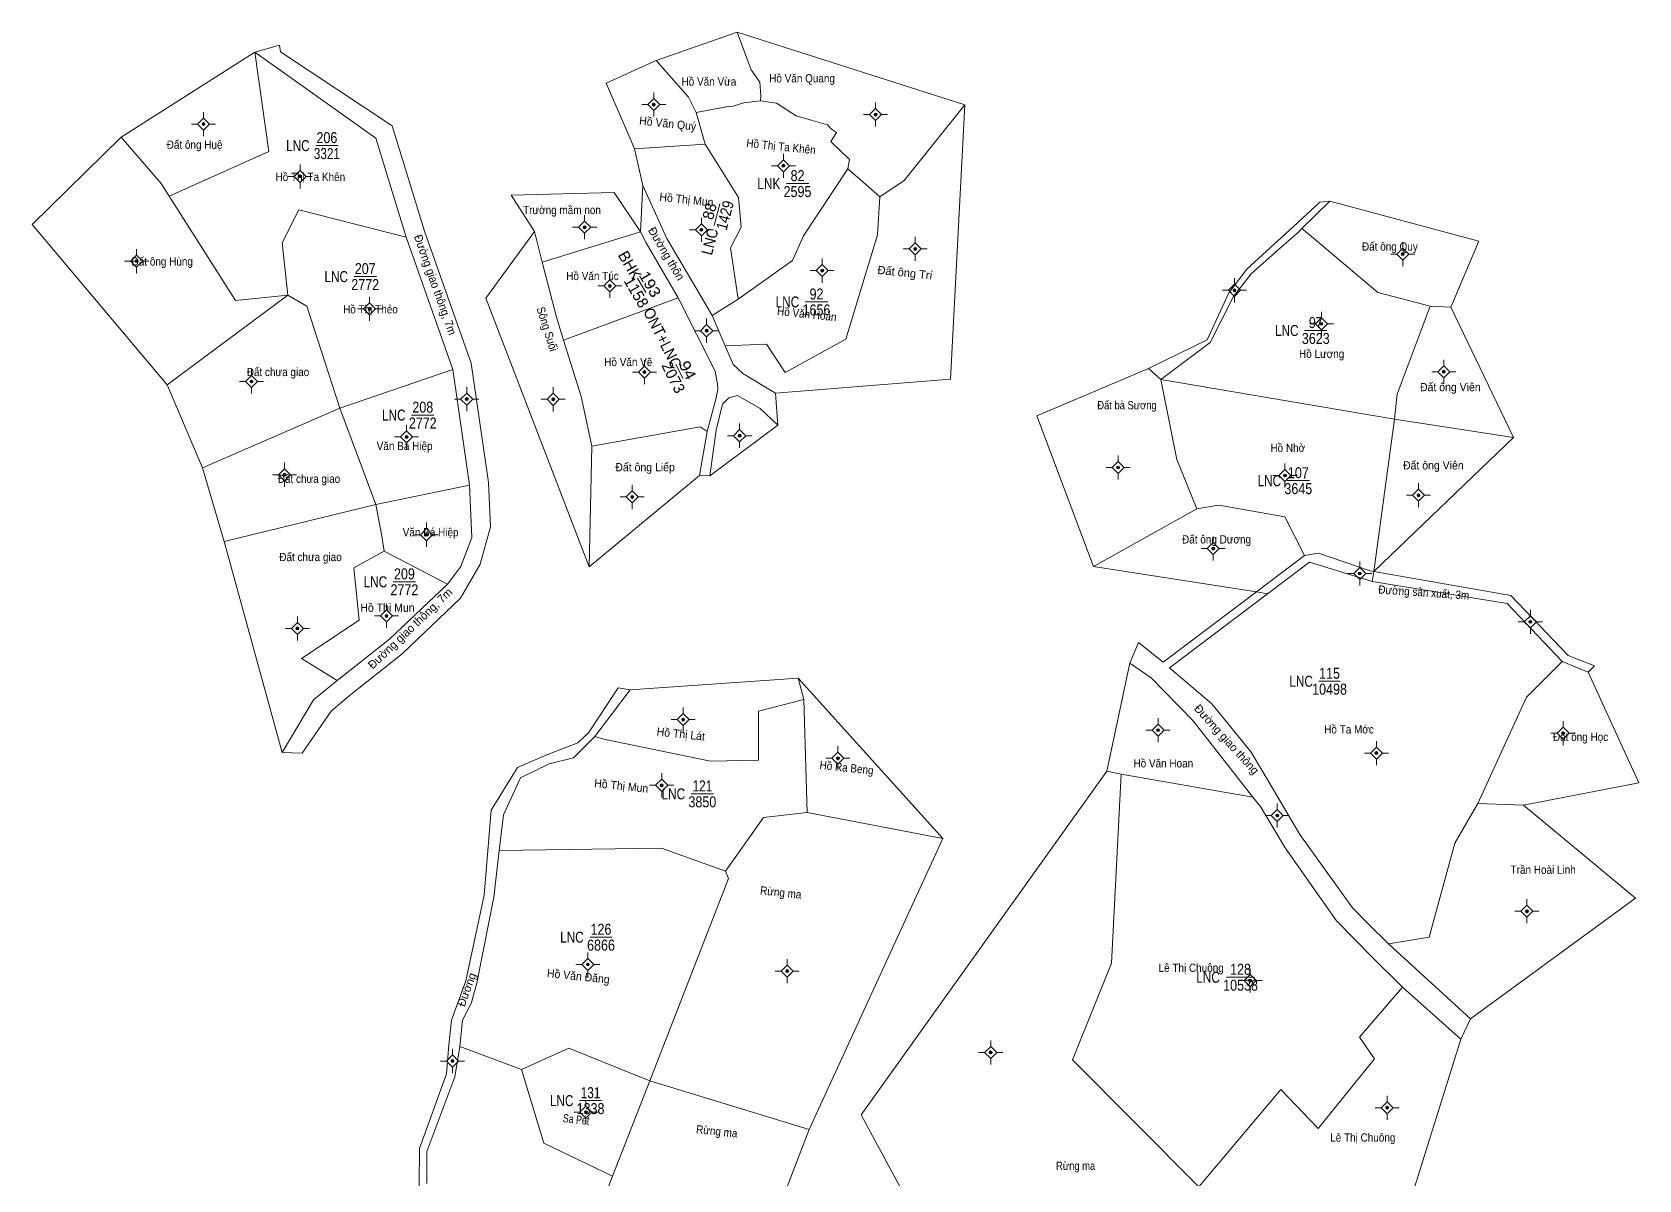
# Model space of a CAD drawing. Header units: metres. Extents: x 533011 to 534111, y 1848012 to 1848826.
# Drawn here: x 533011 to 533595, y 1848409 to 1848826 of the extents above; entities that cross this region are included whole.
import ezdxf
from ezdxf.enums import TextEntityAlignment as Align

# ---------------------------------------------------------------- set-up
doc = ezdxf.new("R2010")
doc.units = ezdxf.units.M
doc.header["$LTSCALE"] = 1.2
for name, color, linetype, lineweight in [('11', 7, 'Continuous', 13), ('6', 7, 'Continuous', 13), ('7', 7, 'Continuous', 13)]:
    doc.layers.add(name, color=color, linetype=linetype, lineweight=lineweight)
for name, color, linetype in [('2', 7, 'Continuous'), ('3', 7, 'Continuous'), ('4', 7, 'Continuous'), ('5', 7, 'Continuous')]:
    doc.layers.add(name, color=color, linetype=linetype)

msp = doc.modelspace()

# ---------------------------------------------------------------- hatches: boundary and pattern name
at = {"layer": '11'}
for points in [[(533237.494, 1848799.21, 1), (533236.444, 1848799.21, 1)], [(533318.084, 1848795.57, 1), (533317.034, 1848795.57, 1)], [(533073.944, 1848792.12, 1), (533072.894, 1848792.12, 1)], [(533284.604, 1848776.99, 1), (533283.554, 1848776.99, 1)], [(533109.094, 1848773.12, 1), (533108.044, 1848773.12, 1)], [(533212.394, 1848754.66, 1), (533211.344, 1848754.66, 1)], [(533254.824, 1848753.72, 1), (533253.774, 1848753.72, 1)], [(533332.464, 1848746.77, 1), (533331.414, 1848746.77, 1)], [(533049.664, 1848742.34, 1), (533048.614, 1848742.34, 1)], [(533509.584, 1848744.91, 1), (533508.534, 1848744.91, 1)], [(533298.724, 1848738.9, 1), (533297.674, 1848738.9, 1)], [(533221.544, 1848733.34, 1), (533220.494, 1848733.34, 1)], [(533448.464, 1848731.75, 1), (533447.414, 1848731.75, 1)], [(533134.284, 1848725, 1), (533133.234, 1848725, 1)], [(533256.714, 1848717.09, 1), (533255.664, 1848717.09, 1)], [(533480.064, 1848719.57, 1), (533479.014, 1848719.57, 1)], [(533234.104, 1848702.05, 1), (533233.054, 1848702.05, 1)], [(533524.464, 1848702.17, 1), (533523.414, 1848702.17, 1)], [(533091.394, 1848698.64, 1), (533090.344, 1848698.64, 1)], [(533169.544, 1848692.25, 1), (533168.494, 1848692.25, 1)], [(533200.994, 1848692.16, 1), (533199.944, 1848692.16, 1)], [(533147.714, 1848678.5, 1), (533146.664, 1848678.5, 1)], [(533268.704, 1848678.96, 1), (533267.654, 1848678.96, 1)], [(533103.414, 1848664.78, 1), (533102.364, 1848664.78, 1)], [(533406.164, 1848667.41, 1), (533405.114, 1848667.41, 1)], [(533466.784, 1848664.48, 1), (533465.734, 1848664.48, 1)], [(533229.674, 1848656.7, 1), (533228.624, 1848656.7, 1)], [(533515.304, 1848657.32, 1), (533514.254, 1848657.32, 1)], [(533154.974, 1848643, 1), (533153.924, 1848643, 1)], [(533440.744, 1848637.96, 1), (533439.694, 1848637.96, 1)], [(533493.944, 1848628.92, 1), (533492.894, 1848628.92, 1)], [(533140.404, 1848613.5, 1), (533139.354, 1848613.5, 1)], [(533108.064, 1848608.97, 1), (533107.014, 1848608.97, 1)], [(533555.924, 1848611.35, 1), (533554.874, 1848611.35, 1)], [(533248.174, 1848575.84, 1), (533247.124, 1848575.84, 1)], [(533420.684, 1848572.01, 1), (533419.634, 1848572.01, 1)], [(533567.804, 1848570.89, 1), (533566.754, 1848570.89, 1)], [(533304.414, 1848561.81, 1), (533303.364, 1848561.81, 1)], [(533500.004, 1848563.68, 1), (533498.954, 1848563.68, 1)], [(533240.374, 1848551.98, 1), (533239.324, 1848551.98, 1)], [(533463.984, 1848541.02, 1), (533462.934, 1848541.02, 1)], [(533554.674, 1848506.24, 1), (533553.624, 1848506.24, 1)], [(533213.544, 1848486.91, 1), (533212.494, 1848486.91, 1)], [(533285.974, 1848484.53, 1), (533284.924, 1848484.53, 1)], [(533454.124, 1848481.07, 1), (533453.074, 1848481.07, 1)], [(533359.884, 1848454.97, 1), (533358.834, 1848454.97, 1)], [(533164.394, 1848451.86, 1), (533163.344, 1848451.86, 1)], [(533212.874, 1848433.23, 1), (533211.824, 1848433.23, 1)], [(533503.924, 1848434.89, 1), (533502.874, 1848434.89, 1)]]:
    msp.add_hatch(color=256, dxfattribs=at).paths.add_polyline_path(points)

# ---------------------------------------------------------------- linework, layer by layer
for p, q in [((533234.78, 1848799.21), (533232.6, 1848799.21)), ((533236.97, 1848803.58), (533236.97, 1848801.4)), ((533241.34, 1848799.21), (533239.16, 1848799.21)), ((533317.56, 1848799.94), (533317.56, 1848797.76)), ((533073.42, 1848796.5), (533073.42, 1848794.31)), ((533236.97, 1848797.02), (533236.97, 1848794.84)), ((533315.37, 1848795.57), (533313.19, 1848795.57)), ((533317.56, 1848793.38), (533317.56, 1848791.2)), ((533321.94, 1848795.57), (533319.75, 1848795.57)), ((533071.23, 1848792.12), (533069.05, 1848792.12)), ((533073.42, 1848789.93), (533073.42, 1848787.74)), ((533077.8, 1848792.12), (533075.61, 1848792.12)), ((533108.57, 1848777.5), (533108.57, 1848775.31)), ((533281.89, 1848776.99), (533279.7, 1848776.99)), ((533284.08, 1848781.36), (533284.08, 1848779.18)), ((533288.45, 1848776.99), (533286.27, 1848776.99)), ((533106.38, 1848773.12), (533104.19, 1848773.12)), ((533108.57, 1848770.93), (533108.57, 1848768.74)), ((533112.94, 1848773.12), (533110.76, 1848773.12)), ((533284.08, 1848774.8), (533284.08, 1848772.62)), ((533211.87, 1848759.04), (533211.87, 1848756.85)), ((533254.3, 1848758.1), (533254.3, 1848755.91)), ((533209.68, 1848754.66), (533207.5, 1848754.66)), ((533211.87, 1848752.47), (533211.87, 1848750.28)), ((533216.24, 1848754.66), (533214.06, 1848754.66)), ((533252.11, 1848753.72), (533249.93, 1848753.72)), ((533258.68, 1848753.72), (533256.49, 1848753.72)), ((533049.14, 1848746.72), (533049.14, 1848744.53)), ((533254.3, 1848751.53), (533254.3, 1848749.34)), ((533329.75, 1848746.77), (533327.56, 1848746.77)), ((533331.94, 1848751.14), (533331.94, 1848748.96)), ((533336.31, 1848746.77), (533334.13, 1848746.77)), ((533509.06, 1848749.28), (533509.06, 1848747.1)), ((533046.95, 1848742.34), (533044.76, 1848742.34)), ((533053.52, 1848742.34), (533051.33, 1848742.34)), ((533298.2, 1848743.28), (533298.2, 1848741.09)), ((533331.94, 1848744.58), (533331.94, 1848742.4)), ((533506.87, 1848744.91), (533504.69, 1848744.91)), ((533509.06, 1848742.72), (533509.06, 1848740.54)), ((533513.44, 1848744.91), (533511.25, 1848744.91)), ((533049.14, 1848740.15), (533049.14, 1848737.96)), ((533221.02, 1848737.72), (533221.02, 1848735.53)), ((533296.01, 1848738.9), (533293.82, 1848738.9)), ((533298.2, 1848736.71), (533298.2, 1848734.52)), ((533302.57, 1848738.9), (533300.39, 1848738.9)), ((533447.94, 1848736.12), (533447.94, 1848733.94)), ((533133.76, 1848729.38), (533133.76, 1848727.19)), ((533218.83, 1848733.34), (533216.64, 1848733.34)), ((533221.02, 1848731.15), (533221.02, 1848728.96)), ((533225.4, 1848733.34), (533223.21, 1848733.34)), ((533445.75, 1848731.75), (533443.56, 1848731.75)), ((533447.94, 1848729.56), (533447.94, 1848727.38)), ((533452.31, 1848731.75), (533450.13, 1848731.75)), ((533131.57, 1848725), (533129.38, 1848725)), ((533138.14, 1848725), (533135.95, 1848725)), ((533479.54, 1848723.94), (533479.54, 1848721.76)), ((533133.76, 1848722.81), (533133.76, 1848720.62)), ((533256.19, 1848721.46), (533256.19, 1848719.28)), ((533477.35, 1848719.57), (533475.16, 1848719.57)), ((533479.54, 1848717.38), (533479.54, 1848715.2)), ((533483.92, 1848719.57), (533481.73, 1848719.57)), ((533254, 1848717.09), (533251.81, 1848717.09)), ((533256.19, 1848714.9), (533256.19, 1848712.72)), ((533260.56, 1848717.09), (533258.38, 1848717.09)), ((533233.58, 1848706.42), (533233.58, 1848704.24)), ((533523.94, 1848706.54), (533523.94, 1848704.36)), ((533090.87, 1848703.02), (533090.87, 1848700.83)), ((533231.39, 1848702.05), (533229.2, 1848702.05)), ((533233.58, 1848699.86), (533233.58, 1848697.68)), ((533237.95, 1848702.05), (533235.77, 1848702.05)), ((533521.75, 1848702.17), (533519.56, 1848702.17)), ((533523.94, 1848699.98), (533523.94, 1848697.8)), ((533528.31, 1848702.17), (533526.13, 1848702.17)), ((533088.68, 1848698.64), (533086.5, 1848698.64)), ((533090.87, 1848696.45), (533090.87, 1848694.26)), ((533095.24, 1848698.64), (533093.06, 1848698.64)), ((533169.02, 1848696.62), (533169.02, 1848694.44)), ((533200.47, 1848696.54), (533200.47, 1848694.35)), ((533166.83, 1848692.25), (533164.64, 1848692.25)), ((533169.02, 1848690.06), (533169.02, 1848687.88)), ((533173.4, 1848692.25), (533171.21, 1848692.25)), ((533198.28, 1848692.16), (533196.1, 1848692.16)), ((533200.47, 1848689.97), (533200.47, 1848687.78)), ((533204.84, 1848692.16), (533202.66, 1848692.16)), ((533147.19, 1848682.88), (533147.19, 1848680.69)), ((533268.18, 1848683.34), (533268.18, 1848681.15)), ((533145, 1848678.5), (533142.81, 1848678.5)), ((533151.56, 1848678.5), (533149.38, 1848678.5)), ((533265.99, 1848678.96), (533263.81, 1848678.96)), ((533268.18, 1848676.77), (533268.18, 1848674.58)), ((533272.56, 1848678.96), (533270.37, 1848678.96)), ((533147.19, 1848676.31), (533147.19, 1848674.12)), ((533405.64, 1848671.78), (533405.64, 1848669.6)), ((533100.7, 1848664.78), (533098.52, 1848664.78)), ((533102.89, 1848669.16), (533102.89, 1848666.97)), ((533107.26, 1848664.78), (533105.08, 1848664.78)), ((533403.45, 1848667.41), (533401.26, 1848667.41)), ((533405.64, 1848665.22), (533405.64, 1848663.04)), ((533410.02, 1848667.41), (533407.83, 1848667.41)), ((533466.26, 1848668.86), (533466.26, 1848666.67)), ((533102.89, 1848662.59), (533102.89, 1848660.4)), ((533229.15, 1848661.08), (533229.15, 1848658.89)), ((533464.07, 1848664.48), (533461.88, 1848664.48)), ((533466.26, 1848662.29), (533466.26, 1848660.1)), ((533470.64, 1848664.48), (533468.45, 1848664.48)), ((533514.78, 1848661.7), (533514.78, 1848659.51)), ((533226.96, 1848656.7), (533224.78, 1848656.7)), ((533229.15, 1848654.51), (533229.15, 1848652.32)), ((533233.52, 1848656.7), (533231.34, 1848656.7)), ((533512.59, 1848657.32), (533510.4, 1848657.32)), ((533514.78, 1848655.13), (533514.78, 1848652.94)), ((533519.16, 1848657.32), (533516.97, 1848657.32)), ((533154.45, 1848647.38), (533154.45, 1848645.19)), ((533152.26, 1848643), (533150.07, 1848643)), ((533158.82, 1848643), (533156.64, 1848643)), ((533440.22, 1848642.34), (533440.22, 1848640.15)), ((533154.45, 1848640.81), (533154.45, 1848638.62)), ((533438.03, 1848637.96), (533435.84, 1848637.96)), ((533440.22, 1848635.77), (533440.22, 1848633.58)), ((533444.6, 1848637.96), (533442.41, 1848637.96)), ((533493.42, 1848633.3), (533493.42, 1848631.11)), ((533491.23, 1848628.92), (533489.05, 1848628.92)), ((533493.42, 1848626.73), (533493.42, 1848624.54)), ((533497.8, 1848628.92), (533495.61, 1848628.92)), ((533107.54, 1848613.34), (533107.54, 1848611.16)), ((533137.69, 1848613.5), (533135.5, 1848613.5)), ((533139.88, 1848617.88), (533139.88, 1848615.69)), ((533144.26, 1848613.5), (533142.07, 1848613.5)), ((533555.4, 1848615.72), (533555.4, 1848613.54)), ((533105.35, 1848608.97), (533103.16, 1848608.97)), ((533107.54, 1848606.78), (533107.54, 1848604.6)), ((533111.92, 1848608.97), (533109.73, 1848608.97)), ((533139.88, 1848611.31), (533139.88, 1848609.12)), ((533553.21, 1848611.35), (533551.02, 1848611.35)), ((533555.4, 1848609.16), (533555.4, 1848606.98)), ((533559.78, 1848611.35), (533557.59, 1848611.35)), ((533247.65, 1848580.22), (533247.65, 1848578.03)), ((533245.46, 1848575.84), (533243.28, 1848575.84)), ((533247.65, 1848573.65), (533247.65, 1848571.46)), ((533252.02, 1848575.84), (533249.84, 1848575.84)), ((533417.97, 1848572.01), (533415.78, 1848572.01)), ((533420.16, 1848576.38), (533420.16, 1848574.2)), ((533424.54, 1848572.01), (533422.35, 1848572.01)), ((533567.28, 1848575.26), (533567.28, 1848573.08)), ((533303.89, 1848566.18), (533303.89, 1848564)), ((533420.16, 1848569.82), (533420.16, 1848567.64)), ((533499.48, 1848568.06), (533499.48, 1848565.87)), ((533565.09, 1848570.89), (533562.9, 1848570.89)), ((533567.28, 1848568.7), (533567.28, 1848566.52)), ((533571.66, 1848570.89), (533569.47, 1848570.89)), ((533301.7, 1848561.81), (533299.52, 1848561.81)), ((533308.26, 1848561.81), (533306.08, 1848561.81)), ((533497.29, 1848563.68), (533495.1, 1848563.68)), ((533499.48, 1848561.49), (533499.48, 1848559.3)), ((533503.86, 1848563.68), (533501.67, 1848563.68)), ((533239.85, 1848556.36), (533239.85, 1848554.17)), ((533303.89, 1848559.62), (533303.89, 1848557.44)), ((533237.66, 1848551.98), (533235.48, 1848551.98)), ((533239.85, 1848549.79), (533239.85, 1848547.6)), ((533244.22, 1848551.98), (533242.04, 1848551.98)), ((533463.46, 1848545.4), (533463.46, 1848543.21)), ((533461.27, 1848541.02), (533459.08, 1848541.02)), ((533463.46, 1848538.83), (533463.46, 1848536.64)), ((533467.84, 1848541.02), (533465.65, 1848541.02)), ((533554.15, 1848510.62), (533554.15, 1848508.43)), ((533551.96, 1848506.24), (533549.78, 1848506.24)), ((533554.15, 1848504.05), (533554.15, 1848501.86)), ((533558.52, 1848506.24), (533556.34, 1848506.24)), ((533213.02, 1848491.28), (533213.02, 1848489.1)), ((533210.83, 1848486.91), (533208.64, 1848486.91)), ((533213.02, 1848484.72), (533213.02, 1848482.54)), ((533217.4, 1848486.91), (533215.21, 1848486.91)), ((533283.26, 1848484.53), (533281.07, 1848484.53)), ((533285.45, 1848488.9), (533285.45, 1848486.72)), ((533289.82, 1848484.53), (533287.64, 1848484.53)), ((533453.6, 1848485.44), (533453.6, 1848483.26)), ((533285.45, 1848482.34), (533285.45, 1848480.16)), ((533451.41, 1848481.07), (533449.22, 1848481.07)), ((533453.6, 1848478.88), (533453.6, 1848476.7)), ((533457.98, 1848481.07), (533455.79, 1848481.07)), ((533163.87, 1848456.24), (533163.87, 1848454.05)), ((533357.17, 1848454.97), (533354.98, 1848454.97)), ((533359.36, 1848459.34), (533359.36, 1848457.16)), ((533363.74, 1848454.97), (533361.55, 1848454.97)), ((533161.68, 1848451.86), (533159.5, 1848451.86)), ((533163.87, 1848449.67), (533163.87, 1848447.48)), ((533168.24, 1848451.86), (533166.06, 1848451.86)), ((533359.36, 1848452.78), (533359.36, 1848450.6)), ((533212.35, 1848437.6), (533212.35, 1848435.42)), ((533503.4, 1848439.26), (533503.4, 1848437.08)), ((533210.16, 1848433.23), (533207.98, 1848433.23)), ((533216.72, 1848433.23), (533214.54, 1848433.23)), ((533501.21, 1848434.89), (533499.02, 1848434.89)), ((533503.4, 1848432.7), (533503.4, 1848430.52)), ((533507.78, 1848434.89), (533505.59, 1848434.89)), ((533212.35, 1848431.04), (533212.35, 1848428.86))]:
    msp.add_line(p, q, dxfattribs=at)
for points in [[(533236.97, 1848801.4), (533234.78, 1848799.21), (533236.97, 1848797.02), (533239.16, 1848799.21)], [(533073.42, 1848794.31), (533071.23, 1848792.12), (533073.42, 1848789.93), (533075.61, 1848792.12)], [(533317.56, 1848797.76), (533315.37, 1848795.57), (533317.56, 1848793.38), (533319.75, 1848795.57)], [(533284.08, 1848779.18), (533281.89, 1848776.99), (533284.08, 1848774.8), (533286.27, 1848776.99)], [(533108.57, 1848775.31), (533106.38, 1848773.12), (533108.57, 1848770.93), (533110.76, 1848773.12)], [(533211.87, 1848756.85), (533209.68, 1848754.66), (533211.87, 1848752.47), (533214.06, 1848754.66)], [(533254.3, 1848755.91), (533252.11, 1848753.72), (533254.3, 1848751.53), (533256.49, 1848753.72)], [(533331.94, 1848748.96), (533329.75, 1848746.77), (533331.94, 1848744.58), (533334.13, 1848746.77)], [(533509.06, 1848747.1), (533506.87, 1848744.91), (533509.06, 1848742.72), (533511.25, 1848744.91)], [(533049.14, 1848744.53), (533046.95, 1848742.34), (533049.14, 1848740.15), (533051.33, 1848742.34)], [(533298.2, 1848741.09), (533296.01, 1848738.9), (533298.2, 1848736.71), (533300.39, 1848738.9)], [(533221.02, 1848735.53), (533218.83, 1848733.34), (533221.02, 1848731.15), (533223.21, 1848733.34)], [(533447.94, 1848733.94), (533445.75, 1848731.75), (533447.94, 1848729.56), (533450.13, 1848731.75)], [(533133.76, 1848727.19), (533131.57, 1848725), (533133.76, 1848722.81), (533135.95, 1848725)], [(533256.19, 1848719.28), (533254, 1848717.09), (533256.19, 1848714.9), (533258.38, 1848717.09)], [(533479.54, 1848721.76), (533477.35, 1848719.57), (533479.54, 1848717.38), (533481.73, 1848719.57)], [(533090.87, 1848700.83), (533088.68, 1848698.64), (533090.87, 1848696.45), (533093.06, 1848698.64)], [(533233.58, 1848704.24), (533231.39, 1848702.05), (533233.58, 1848699.86), (533235.77, 1848702.05)], [(533523.94, 1848704.36), (533521.75, 1848702.17), (533523.94, 1848699.98), (533526.13, 1848702.17)], [(533169.02, 1848694.44), (533166.83, 1848692.25), (533169.02, 1848690.06), (533171.21, 1848692.25)], [(533200.47, 1848694.35), (533198.28, 1848692.16), (533200.47, 1848689.97), (533202.66, 1848692.16)], [(533147.19, 1848680.69), (533145, 1848678.5), (533147.19, 1848676.31), (533149.38, 1848678.5)], [(533268.18, 1848681.15), (533265.99, 1848678.96), (533268.18, 1848676.77), (533270.37, 1848678.96)], [(533102.89, 1848666.97), (533100.7, 1848664.78), (533102.89, 1848662.59), (533105.08, 1848664.78)], [(533405.64, 1848669.6), (533403.45, 1848667.41), (533405.64, 1848665.22), (533407.83, 1848667.41)], [(533466.26, 1848666.67), (533464.07, 1848664.48), (533466.26, 1848662.29), (533468.45, 1848664.48)], [(533229.15, 1848658.89), (533226.96, 1848656.7), (533229.15, 1848654.51), (533231.34, 1848656.7)], [(533514.78, 1848659.51), (533512.59, 1848657.32), (533514.78, 1848655.13), (533516.97, 1848657.32)], [(533154.45, 1848645.19), (533152.26, 1848643), (533154.45, 1848640.81), (533156.64, 1848643)], [(533440.22, 1848640.15), (533438.03, 1848637.96), (533440.22, 1848635.77), (533442.41, 1848637.96)], [(533493.42, 1848631.11), (533491.23, 1848628.92), (533493.42, 1848626.73), (533495.61, 1848628.92)], [(533139.88, 1848615.69), (533137.69, 1848613.5), (533139.88, 1848611.31), (533142.07, 1848613.5)], [(533555.4, 1848613.54), (533553.21, 1848611.35), (533555.4, 1848609.16), (533557.59, 1848611.35)], [(533107.54, 1848611.16), (533105.35, 1848608.97), (533107.54, 1848606.78), (533109.73, 1848608.97)], [(533247.65, 1848578.03), (533245.46, 1848575.84), (533247.65, 1848573.65), (533249.84, 1848575.84)], [(533420.16, 1848574.2), (533417.97, 1848572.01), (533420.16, 1848569.82), (533422.35, 1848572.01)], [(533567.28, 1848573.08), (533565.09, 1848570.89), (533567.28, 1848568.7), (533569.47, 1848570.89)], [(533499.48, 1848565.87), (533497.29, 1848563.68), (533499.48, 1848561.49), (533501.67, 1848563.68)], [(533303.89, 1848564), (533301.7, 1848561.81), (533303.89, 1848559.62), (533306.08, 1848561.81)], [(533239.85, 1848554.17), (533237.66, 1848551.98), (533239.85, 1848549.79), (533242.04, 1848551.98)], [(533463.46, 1848543.21), (533461.27, 1848541.02), (533463.46, 1848538.83), (533465.65, 1848541.02)], [(533554.15, 1848508.43), (533551.96, 1848506.24), (533554.15, 1848504.05), (533556.34, 1848506.24)], [(533213.02, 1848489.1), (533210.83, 1848486.91), (533213.02, 1848484.72), (533215.21, 1848486.91)], [(533285.45, 1848486.72), (533283.26, 1848484.53), (533285.45, 1848482.34), (533287.64, 1848484.53)], [(533453.6, 1848483.26), (533451.41, 1848481.07), (533453.6, 1848478.88), (533455.79, 1848481.07)], [(533359.36, 1848457.16), (533357.17, 1848454.97), (533359.36, 1848452.78), (533361.55, 1848454.97)], [(533163.87, 1848454.05), (533161.68, 1848451.86), (533163.87, 1848449.67), (533166.06, 1848451.86)], [(533503.4, 1848437.08), (533501.21, 1848434.89), (533503.4, 1848432.7), (533505.59, 1848434.89)], [(533212.35, 1848435.42), (533210.16, 1848433.23), (533212.35, 1848431.04), (533214.54, 1848433.23)]]:
    msp.add_lwpolyline(points, close=True, dxfattribs=at)
for centre in [(533236.969, 1848799.21), (533317.559, 1848795.57), (533073.419, 1848792.12), (533284.079, 1848776.99), (533108.569, 1848773.12), (533211.869, 1848754.66), (533254.299, 1848753.72), (533331.939, 1848746.77), (533049.139, 1848742.34), (533509.059, 1848744.91), (533298.199, 1848738.9), (533221.019, 1848733.34), (533447.939, 1848731.75), (533133.759, 1848725), (533256.189, 1848717.09), (533479.539, 1848719.57), (533233.579, 1848702.05), (533523.939, 1848702.17), (533090.869, 1848698.64), (533169.019, 1848692.25), (533200.469, 1848692.16), (533147.189, 1848678.5), (533268.179, 1848678.96), (533102.889, 1848664.78), (533405.639, 1848667.41), (533466.259, 1848664.48), (533229.149, 1848656.7), (533514.779, 1848657.32), (533154.449, 1848643), (533440.219, 1848637.96), (533493.419, 1848628.92), (533139.879, 1848613.5), (533107.539, 1848608.97), (533555.399, 1848611.35), (533247.649, 1848575.84), (533420.159, 1848572.01), (533567.279, 1848570.89), (533303.889, 1848561.81), (533499.479, 1848563.68), (533239.849, 1848551.98), (533463.459, 1848541.02), (533554.149, 1848506.24), (533213.019, 1848486.91), (533285.449, 1848484.53), (533453.599, 1848481.07), (533359.359, 1848454.97), (533163.869, 1848451.86), (533212.349, 1848433.23), (533503.399, 1848434.89)]:
    msp.add_circle(centre, 0.525, dxfattribs=at)
at = {"layer": '6'}
for p, q in [((533097.21, 1848782.21), (533092.12, 1848818.25)), ((533252.42, 1848796.3), (533249.59, 1848801.84)), ((533252.42, 1848796.3), (533263.97, 1848798.45)), ((533252.42, 1848796.3), (533255.6, 1848784.84)), ((533097.21, 1848782.21), (533061, 1848766)), ((533228.39, 1848786.86), (533230.04, 1848783.19)), ((533230.04, 1848783.19), (533255.6, 1848784.84)), ((533230.04, 1848783.19), (533233.02, 1848769.79)), ((533291.41, 1848751.48), (533307.44, 1848775.89)), ((533061, 1848766), (533058.08, 1848770.52)), ((533232.19, 1848753.01), (533233.02, 1848769.79)), ((533312.88, 1848771.16), (533319.09, 1848765.64)), ((533319.09, 1848765.64), (533327.98, 1848771.59)), ((533318.21, 1848751.84), (533319.09, 1848765.64)), ((533482.61, 1848764.18), (533472.45, 1848754.14)), ((533478.89, 1848763.78), (533482.61, 1848764.18)), ((533196.5, 1848742.03), (533193.7, 1848753.06)), ((533196.5, 1848742.03), (533232.19, 1848753.01)), ((533455.03, 1848738.73), (533463.96, 1848746.57)), ((533060.17, 1848697.37), (533104, 1848730)), ((533245.86, 1848728.99), (533204.21, 1848713.67)), ((533267.58, 1848728.48), (533258.15, 1848722.61)), ((533519, 1848726), (533526.57, 1848725.64)), ((533258.15, 1848722.61), (533262.91, 1848711.59)), ((533416.65, 1848703.4), (533421.12, 1848699.32)), ((533214.5, 1848675.12), (533253.83, 1848682.14)), ((533256.37, 1848680.49), (533253.6, 1848664.51)), ((533253.83, 1848682.14), (533256.37, 1848680.49)), ((533259.68, 1848680.97), (533257.32, 1848664.4)), ((533549.25, 1848678.35), (533498.49, 1848629.64)), ((533214.5, 1848675.12), (533213.57, 1848631.27)), ((533136, 1848654), (533138.2, 1848642.44)), ((533396.68, 1848631.43), (533434.24, 1848652.37)), ((533466.26, 1848649.48), (533473.34, 1848635.39)), ((533139, 1848637), (533138.2, 1848642.44)), ((533139, 1848637), (533162, 1848625)), ((533475.15, 1848632.99), (533498, 1848626)), ((533498.49, 1848629.64), (533498, 1848626)), ((533421.97, 1848596.68), (533413.08, 1848603.88)), ((533567, 1848597), (533576.45, 1848593.06)), ((533578.68, 1848595.42), (533576.45, 1848593.06)), ((533291.46, 1848583.13), (533289.38, 1848590.95)), ((533228.44, 1848586.71), (533215.6, 1848569.68)), ((533292.71, 1848542.09), (533291.46, 1848583.13)), ((533406.78, 1848556.02), (533401.58, 1848557.13)), ((533454.64, 1848547.72), (533406.78, 1848556.02)), ((533536.31, 1848545.35), (533552.9, 1848544.79)), ((533292.71, 1848542.09), (533341.99, 1848532.68)), ((533533.61, 1848467.14), (533503.92, 1848494.37)), ((533508.94, 1848478.65), (533530.09, 1848459.79)), ((533533.61, 1848467.14), (533530.09, 1848459.79)), ((533188.94, 1848448.82), (533166.59, 1848457.16)), ((533389.13, 1848452.24), (533434.93, 1848406.13)), ((533478.38, 1848427.36), (533498.83, 1848452.64)), ((533222, 1848410), (533235.57, 1848444.7)), ((533210.01, 1848437.46), (533218.04, 1848437.46))]:
    msp.add_line(p, q, dxfattribs=at)
for points in [[(533272.32, 1848811.87), (533267.29, 1848825.51), (533237.8, 1848815.24), (533249.59, 1848801.84)], [(533267.29, 1848825.51), (533349.92, 1848799.14), (533327.98, 1848771.59)], [(533101.08, 1848820.83), (533092.12, 1848818.25), (533043.48, 1848787.32), (533058.08, 1848770.52)], [(533147, 1848751), (533136, 1848787), (533092.12, 1848818.25)], [(533101.08, 1848820.83), (533101.43, 1848818.33), (533141.93, 1848791.53), (533153.65, 1848753.19), (533170.6, 1848705.34), (533176.93, 1848661.99), (533177.65, 1848645.86), (533173.96, 1848632.31), (533166.83, 1848619.93), (533145.59, 1848599.71), (533126.34, 1848584.51), (533119.83, 1848578.88), (533109.25, 1848563.68)], [(533237.8, 1848815.24), (533219.63, 1848807.02), (533228.39, 1848786.86)], [(533275.7, 1848800.6), (533275.82, 1848802.49), (533275.45, 1848807.29), (533272.32, 1848811.87)], [(533275.7, 1848800.6), (533269.67, 1848799.85), (533265.8, 1848798.58), (533263.99, 1848798.45), (533262.41, 1848798.24)], [(533275.7, 1848800.6), (533281.62, 1848799.72), (533288.72, 1848795.14)], [(533349.92, 1848799.14), (533344.78, 1848699.48), (533281.19, 1848694.41)], [(533300.13, 1848791.88), (533294.1, 1848793.51), (533288.72, 1848795.14)], [(533043.48, 1848787.32), (533011.17, 1848755.64), (533060.17, 1848697.37)], [(533303.3, 1848789.05), (533301.57, 1848790.25), (533300.13, 1848791.88)], [(533308.12, 1848779.22), (533301.26, 1848785.83), (533303.3, 1848789.05)], [(533255.6, 1848784.84), (533267.71, 1848765.46), (533268.77, 1848754.67), (533264.84, 1848747.13), (533267.58, 1848728.48)], [(533308.12, 1848779.22), (533307.44, 1848775.89), (533312.88, 1848771.16)], [(533233.02, 1848769.79), (533241.78, 1848750.54), (533252.43, 1848732.55), (533258.15, 1848722.61)], [(533061, 1848766), (533085, 1848728), (533104, 1848730)], [(533193.7, 1848753.06), (533185.18, 1848766.27), (533222.55, 1848767.29), (533232.19, 1848753.01)], [(533482.61, 1848764.18), (533536.65, 1848749.58), (533526.57, 1848725.64)], [(533104, 1848730), (533102, 1848749), (533108, 1848761), (533147, 1848751)], [(533416.65, 1848703.4), (533438.04, 1848713.75), (533445.86, 1848730.78), (533452.45, 1848739.49), (533470.85, 1848756.24), (533478.89, 1848763.78)], [(533213.57, 1848631.27), (533175.92, 1848728.94), (533193.7, 1848753.06)], [(533245.86, 1848728.99), (533234.2, 1848749.04), (533232.19, 1848753.01)], [(533472.45, 1848754.14), (533471.41, 1848753.11), (533467.5, 1848749.68), (533463.96, 1848746.57)], [(533472.45, 1848754.14), (533475, 1848752), (533500, 1848731), (533519, 1848726)], [(533147, 1848751), (533164, 1848703), (533170, 1848661), (533136, 1848654), (533123, 1848689), (533164, 1848703)], [(533267.58, 1848728.48), (533287.35, 1848742.63), (533291.41, 1848751.48)], [(533318.21, 1848751.84), (533306.7, 1848714.05), (533284.72, 1848701.91)], [(533204.21, 1848713.67), (533201.59, 1848722.03), (533196.5, 1848742.03)], [(533421.12, 1848699.32), (533439.06, 1848712.8), (533447.57, 1848729.51), (533453.95, 1848737.78), (533455.03, 1848738.73)], [(533123, 1848689), (533111, 1848726), (533104, 1848730)], [(533256.37, 1848680.49), (533259.51, 1848692.24), (533260.31, 1848695.69), (533260.18, 1848697.65), (533259.25, 1848702.4), (533245.86, 1848728.99)], [(533519, 1848726), (533507, 1848694), (533506, 1848685)], [(533526.57, 1848725.64), (533549.25, 1848678.35), (533506, 1848685)], [(533214.5, 1848675.12), (533210.63, 1848693.2), (533204.21, 1848713.67)], [(533262.91, 1848711.59), (533277.93, 1848712.24), (533284.72, 1848701.91)], [(533281.19, 1848694.41), (533269.31, 1848701.57), (533265.86, 1848704.77), (533262.91, 1848711.59)], [(533416.65, 1848703.4), (533376.1, 1848686.22), (533396.68, 1848631.43)], [(533060.17, 1848697.37), (533073.06, 1848667.28), (533123, 1848689)], [(533281.19, 1848694.41), (533282.1, 1848682.77), (533257.32, 1848664.4), (533253.6, 1848664.51), (533213.57, 1848631.27)], [(533498.49, 1848629.64), (533506, 1848685), (533421.12, 1848699.32)], [(533434.24, 1848652.37), (533426.93, 1848670.34), (533421.12, 1848699.32)], [(533282.1, 1848682.77), (533275.6, 1848688.82), (533267.39, 1848693.53), (533264.28, 1848692.75), (533261.98, 1848690.39), (533259.68, 1848680.97)], [(533073.06, 1848667.28), (533080.95, 1848640.57), (533136, 1848654)], [(533170, 1848661), (533170.86, 1848642.02), (533166.88, 1848631.45), (533162, 1848625)], [(533434.24, 1848652.37), (533442.24, 1848653.67), (533466.26, 1848649.48)], [(533080.95, 1848640.57), (533101.97, 1848563.95), (533109.25, 1848563.68)], [(533122, 1848590), (533109, 1848598), (533130, 1848612), (533128, 1848631), (533139, 1848637)], [(533498.49, 1848629.64), (533497.23, 1848629.86), (533478.44, 1848636.34), (533473.34, 1848635.39)], [(533396.68, 1848631.43), (533455.9, 1848622.25), (533459.9, 1848621.5)], [(533473.34, 1848635.39), (533455.9, 1848622.25), (533421.97, 1848596.68)], [(533475.15, 1848632.99), (533459.9, 1848621.5), (533424.31, 1848594.68)], [(533162, 1848625), (533141, 1848605), (533122, 1848590)], [(533498, 1848626), (533547, 1848618), (533567, 1848597)], [(533498.49, 1848629.64), (533548.37, 1848620.91), (533569.17, 1848599.07), (533578.68, 1848595.42)], [(533413.08, 1848603.88), (533409.92, 1848596.31), (533401.58, 1848557.13)], [(533409.92, 1848596.31), (533417.65, 1848591.03), (533432.92, 1848575.41), (533454.64, 1848547.72)], [(533424.31, 1848594.68), (533439.66, 1848581.53), (533454.04, 1848564.07)], [(533567, 1848597), (533554, 1848584), (533536.31, 1848545.35)], [(533122, 1848590), (533113.39, 1848583.08), (533101.97, 1848563.95)], [(533223.99, 1848587.34), (533228.44, 1848586.71), (533289.38, 1848590.95), (533341.99, 1848532.68), (533293.37, 1848426.98), (533235.57, 1848444.7)], [(533576.45, 1848593.06), (533594.82, 1848552.83), (533552.9, 1848544.79)], [(533168.77, 1848480.98), (533175.4, 1848512.03), (533177.88, 1848543), (533187.42, 1848558.4), (533198.17, 1848563.08), (533209.43, 1848567.41), (533213.24, 1848571.01), (533223.99, 1848587.34)], [(533215.6, 1848569.68), (533218.87, 1848568.69), (533257.64, 1848560.73), (533275.04, 1848561.17), (533275.06, 1848578.9), (533291.46, 1848583.13)], [(533215.6, 1848569.68), (533207.83, 1848561.97), (533198.98, 1848559.83), (533188.51, 1848554.67)], [(533454.04, 1848564.07), (533463.66, 1848547.62), (533471.71, 1848534.16), (533490.76, 1848507.48), (533496.67, 1848501.46), (533503.92, 1848494.37)], [(533180.88, 1848528.34), (533182.43, 1848541.25), (533188.51, 1848554.67)], [(533401.58, 1848557.13), (533312.27, 1848432.28), (533355.13, 1848352.82)], [(533406.78, 1848556.02), (533403.22, 1848487.4), (533389.13, 1848452.24)], [(533454.64, 1848547.72), (533457.35, 1848544.33), (533466.34, 1848529.32), (533484.98, 1848502.77), (533498.12, 1848489.47), (533508.94, 1848478.65)], [(533536.31, 1848545.35), (533528, 1848531), (533518.7, 1848496.88), (533503.92, 1848494.37)], [(533552.9, 1848544.79), (533593.62, 1848511.05), (533533.61, 1848467.14)], [(533262.99, 1848520.84), (533276.9, 1848540.32), (533292.71, 1848542.09)], [(533166.59, 1848457.16), (533167.47, 1848466.63), (533170.6, 1848472.72), (533172.73, 1848480.11), (533178.86, 1848511.42), (533180.88, 1848528.34)], [(533180.88, 1848528.34), (533239.83, 1848529.12), (533262.99, 1848520.84)], [(533262.99, 1848520.84), (533264.16, 1848518.18), (533235.57, 1848444.7)], [(533155, 1848316.38), (533152.63, 1848348.71), (533152.95, 1848369.12), (533156.13, 1848387), (533155.68, 1848394.1), (533151.79, 1848406.7), (533151.87, 1848420.05), (533161.68, 1848447.26), (533162.56, 1848457.74), (533163.53, 1848466.71), (533168.77, 1848480.98)], [(533508.94, 1848478.65), (533493.38, 1848460.5), (533498.83, 1848452.64)], [(533166.59, 1848457.16), (533164.71, 1848446.13), (533154.6, 1848418.96), (533154.55, 1848407.39)], [(533188.94, 1848448.82), (533206.08, 1848456.47), (533224.43, 1848449.15), (533235.57, 1848444.7)], [(533530.09, 1848459.79), (533511.49, 1848400.08), (533440.6, 1848391.13)], [(533188.94, 1848448.82), (533197, 1848422), (533222, 1848410)], [(533434.93, 1848406.13), (533464.76, 1848441.54), (533478.38, 1848427.36)], [(533293.37, 1848426.98), (533240.56, 1848289.3), (533157.83, 1848317.18)], [(533222, 1848410), (533206, 1848368), (533168, 1848334), (533156.39, 1848337.63)]]:
    msp.add_lwpolyline(points, dxfattribs=at)
at = {"layer": '7'}
for p, q in [((533114.19, 1848784.3), (533122.28, 1848784.3)), ((533285.14, 1848770.5), (533293.26, 1848770.5)), ((533258.88, 1848755.34), (533260.92, 1848763.11)), ((533128.12, 1848736.74), (533136.21, 1848736.74)), ((533231.05, 1848736.16), (533234.11, 1848730.9)), ((533292.03, 1848727.53), (533300.17, 1848727.53)), ((533473.42, 1848717.15), (533481.51, 1848717.15)), ((533244.96, 1848704.9), (533247.55, 1848699.75)), ((533149.03, 1848686.44), (533157.12, 1848686.44)), ((533467.08, 1848662.63), (533475.17, 1848662.63)), ((533142.35, 1848625.88), (533150.44, 1848625.88)), ((533478.58, 1848589.78), (533486.36, 1848589.78)), ((533250.58, 1848548.87), (533258.7, 1848548.87)), ((533213.74, 1848496.83), (533221.88, 1848496.83)), ((533445.07, 1848482.28), (533455.19, 1848482.28))]:
    msp.add_line(p, q, dxfattribs=at)

# ---------------------------------------------------------------- texts
at = {"layer": '2'}
for s, width, p in [('Hồ Văn Quang', 0.9, (533290.86, 1848807.25)), ('Hồ Văn Vừa', 0.9, (533257.03, 1848806.09)), ('Đất ông Huệ', 0.9, (533070.19, 1848783.15)), ('Hồ Thị Ta Khên', 0.9, (533112.23, 1848771.46)), ('Trường mầm non', 0.9, (533203.645, 1848759.42)), ('Đất ông Quy', 0.9, (533504.38, 1848746.16)), ('Đất ông Hùng', 0.9, (533058.435, 1848740.73)), ('Hồ Văn Túc', 0.9, (533214.72, 1848735.46)), ('Hồ Thị Thẻo', 0.9, (533134.08, 1848723.35)), ('Hồ Văn Vẽ', 0.9, (533227.73, 1848704.22)), ('Hồ Lương', 0.9, (533479.595, 1848707.2)), ('Đất chưa giao', 0.9, (533100.48, 1848700.59)), ('Đất ông Viên', 0.95, (533526.33, 1848695.11)), ('Đất bà Sương', 0.85, (533408.87, 1848688.54)), ('Văn Bá Hiệp', 0.9, (533146.485, 1848673.73)), ('Hồ Nhờ', 0.9, (533467.29, 1848673.03)), ('Đất chưa giao', 0.9, (533111.74, 1848661.82)), ('Đất ông Liếp', 0.95, (533233.835, 1848666.02)), ('Đất ông Viên', 0.95, (533520.16, 1848666.69)), ('Văn Bá Hiệp', 0.9, (533155.915, 1848642.42)), ('Đất ông Dương', 0.9, (533441.415, 1848639.8)), ('Đất chưa giao', 0.9, (533112.29, 1848633.4)), ('Hồ Thị Mun', 0.95, (533140.245, 1848614.99)), ('Hồ Ta Mớc', 0.9, (533489.53, 1848570.81)), ('Đất ông Học', 0.9, (533573.64, 1848568.05)), ('Hồ Văn Hoan', 0.9, (533422.085, 1848558.47)), ('Trần Hoài Linh', 0.9, (533560.065, 1848519.84)), ('Lê Thị Chuông', 0.9, (533432.19, 1848484.22)), ('Lê Thị Chuông', 0.9, (533494.54, 1848422.59)), ('Rừng ma', 0.85, (533390.225, 1848412.31))]:
    msp.add_text(s, height=3, dxfattribs=dict(at, width=width)).set_placement(p, align=Align.CENTER)
for s, rotation, width, p in [('Hồ Văn Quý', 354, 0.95, (533241.898, 1848790.84)), ('Hồ Thị Ta Khên', 354, 0.9, (533283.073, 1848782.476)), ('Hồ Thị Mun', 354, 0.95, (533248.698, 1848763.214)), ('Đường giao thông, 7m', 289.502, 0.95, (533156.198, 1848733.276)), ('Sông Suối', 287.409, 0.9, (533196.831, 1848717.239)), ('Đường sản xuất, 3m', 356.13, 0.9, (533516.604, 1848620.538)), ('Hồ Thị Lát', 354, 0.95, (533246.673, 1848569.116)), ('Hồ Ra Beng', 354, 0.9, (533306.883, 1848556.906)), ('Hồ Thị Mun', 354, 0.95, (533225.028, 1848550.304)), ('Rừng ma', 354, 0.9, (533282.983, 1848511.586)), ('Hồ Văn Đăng', 354, 0.95, (533209.438, 1848481.159)), ('Sa Pét', 354, 0.8, (533208.613, 1848429.184)), ('Rừng ma', 354, 0.9, (533259.733, 1848424.846))]:
    msp.add_text(s, height=3, rotation=rotation, dxfattribs=dict(at, width=width)).set_placement(p, align=Align.CENTER)
for s, rotation, p in [('Đường thôn', 300.651, (533240.273, 1848744.29)), ('Đất ông Trí', 354, (533328.108, 1848736.679)), ('Đường giao thông, 7m', 43.603, (533149.501, 1848607.874)), ('Đường giao thông', 312.276, (533443.966, 1848567.664)), ('Đường', 69.837, (533170.42, 1848477.273))]:
    msp.add_text(s, height=3, rotation=rotation, dxfattribs=at).set_placement(p, align=Align.CENTER)
at = {"layer": '3', "width": 0.8}
for s, p in [('LNC ', (533113.18, 1848782.3)), ('LNK ', (533284.13, 1848768.5)), ('LNC ', (533127.11, 1848734.74)), ('LNC ', (533291.01, 1848725.53)), ('LNC ', (533472.4, 1848715.15)), ('LNC ', (533148.02, 1848684.44)), ('LNC ', (533466.06, 1848660.62)), ('LNC ', (533141.34, 1848623.88)), ('LNC ', (533477.61, 1848587.78)), ('LNC ', (533249.56, 1848546.87)), ('LNC ', (533212.72, 1848494.83)), ('LNC ', (533443.81, 1848480.28)), ('LNC ', (533209.01, 1848435.46))]:
    msp.add_text(s, height=4, dxfattribs=at).set_placement(p, align=Align.RIGHT)
at = {"layer": '3'}
for s, rotation, width, p in [('LNC ', 75.299, 0.9, (533260.84, 1848754.865)), ('ONT+LNC', 296.729, 0.95, (533243.74, 1848702.829))]:
    msp.add_text(s, height=4, rotation=rotation, dxfattribs=dict(at, width=width)).set_placement(p, align=Align.RIGHT)
msp.add_text('BHK ', height=4, rotation=300.18, dxfattribs=at).set_placement((533230.1, 1848733.791), align=Align.RIGHT)
at = {"layer": '4'}
for s, width, p in [('206', 0.85, (533118.24, 1848785.19)), ('82', 0.85, (533289.21, 1848771.39)), ('207', 0.85, (533132.17, 1848737.63)), ('92', 0.85, (533296.1, 1848728.42)), ('97', 0.85, (533477.465, 1848718.04)), ('208', 0.85, (533153.075, 1848687.33)), ('107', 0.85, (533471.12, 1848663.51)), ('209', 0.85, (533146.395, 1848626.77)), ('115', 0.85, (533482.465, 1848590.67)), ('121', 0.8, (533254.64, 1848549.76)), ('126', 0.85, (533217.81, 1848497.72)), ('128', 0.85, (533450.125, 1848483.17)), ('131', 0.8, (533214.02, 1848438.35))]:
    msp.add_text(s, height=4, dxfattribs=dict(at, width=width)).set_placement(p, align=Align.CENTER)
msp.add_text('88', height=4, rotation=75.299, dxfattribs=at).set_placement((533259.185, 1848759.952), align=Align.CENTER)
for s, rotation, width, p in [('193', 300.18, 1.1, (533233.912, 1848732.975)), ('94', 296.729, 1.15, (533247.481, 1848701.81))]:
    msp.add_text(s, height=4, rotation=rotation, dxfattribs=dict(at, width=width)).set_placement(p, align=Align.CENTER)
at = {"layer": '5'}
for s, width, p in [('3321', 0.8, (533118.24, 1848779.41)), ('2595', 0.85, (533289.195, 1848765.61)), ('2772', 0.85, (533132.165, 1848731.85)), ('3623', 0.85, (533477.455, 1848712.26)), ('2772', 0.85, (533153.075, 1848681.55)), ('3645', 0.85, (533471.105, 1848657.73)), ('2772', 0.85, (533146.395, 1848620.99)), ('10498', 0.85, (533482.47, 1848584.89)), ('3850', 0.85, (533254.635, 1848543.98)), ('6866', 0.85, (533217.81, 1848491.94)), ('10538', 0.85, (533450.13, 1848477.39)), ('1338', 0.85, (533214.015, 1848432.57))]:
    msp.add_text(s, height=4, dxfattribs=dict(at, width=width)).set_placement(p, align=Align.CENTER)
at = {"layer": '5', "width": 0.9}
for s, height, rotation, p in [('1429', 4, 75.299, (533264.776, 1848758.467)), ('Hồ Văn Hoàn', 3, 354, (533292.433, 1848721.666))]:
    msp.add_text(s, height=height, rotation=rotation, dxfattribs=at).set_placement(p, align=Align.CENTER)
at = {"layer": '5'}
for s, rotation, p in [('1158', 300.18, (533228.928, 1848730.06)), ('2073', 296.729, (533242.317, 1848699.205))]:
    msp.add_text(s, height=4, rotation=rotation, dxfattribs=at).set_placement(p, align=Align.CENTER)
at = {"layer": '6', "width": 0.85}
msp.add_text('1656', height=4, dxfattribs=at).set_placement((533296.1, 1848722.64), align=Align.CENTER)

doc.saveas('drawing.dxf')
